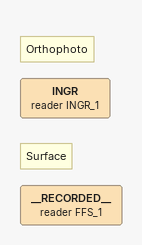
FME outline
Note: Orthophoto
INGR (reader INGR_1)
Note: Surface
__RECORDED__ (reader FFS_1)
